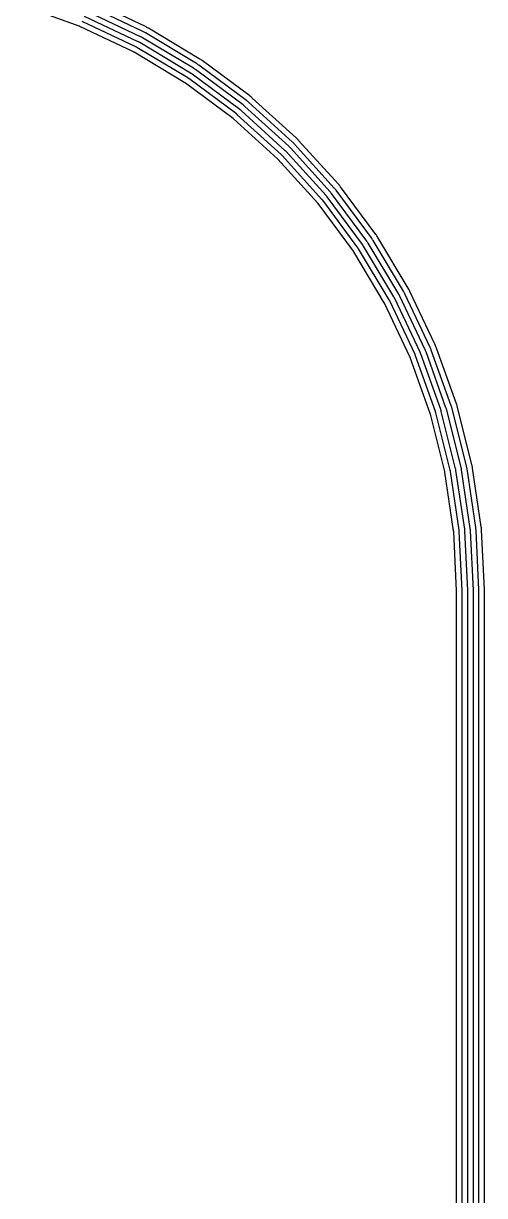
# Model space of a CAD drawing. Header units: metres. Extents: x 1.5 to 44, y 0.3 to 33.8.
# Drawn here: x 40.36 to 43.66, y 17.03 to 25.4 of the extents above; entities that cross this region are included whole.
import ezdxf

# ---------------------------------------------------------------- set-up
doc = ezdxf.new("R2010")
doc.units = ezdxf.units.M

msp = doc.modelspace()

# ---------------------------------------------------------------- linework, layer by layer
for points in [[(43.657, 12.707), (43.657, 21.343), (43.6569, 21.3491), (43.6567, 21.3553), (43.6359, 21.7785), (43.6355, 21.7846), (43.635, 21.7908), (43.6343, 21.7969), (43.6335, 21.8029), (43.5713, 22.2221), (43.5704, 22.2282), (43.5692, 22.2342), (43.568, 22.2402), (43.5666, 22.2462), (43.4636, 22.6572), (43.462, 22.6631), (43.4603, 22.669), (43.4585, 22.6749), (43.4565, 22.6807), (43.3137, 23.0797), (43.3116, 23.0854), (43.3093, 23.0911), (43.3069, 23.0967), (43.3043, 23.1023), (43.1231, 23.4854), (43.1205, 23.4909), (43.1176, 23.4964), (43.1147, 23.5017), (43.1116, 23.507), (42.8937, 23.8705), (42.8905, 23.8757), (42.8872, 23.8809), (42.8837, 23.8859), (42.8801, 23.8909), (42.6277, 24.2312), (42.624, 24.2361), (42.6201, 24.2409), (42.6162, 24.2456), (42.6121, 24.2502), (42.3275, 24.5642), (42.3234, 24.5687), (42.3191, 24.5731), (42.3147, 24.5774), (42.3102, 24.5815), (41.9962, 24.8661), (41.9916, 24.8702), (41.9869, 24.8741), (41.9821, 24.878), (41.9772, 24.8817), (41.6369, 25.1341), (41.6319, 25.1377), (41.6269, 25.1412), (41.6217, 25.1445), (41.6165, 25.1477), (41.253, 25.3656), (41.2477, 25.3687), (41.2424, 25.3716), (41.2369, 25.3745), (41.2314, 25.3771), (40.8483, 25.5583)], [(43.457, 12.707), (43.457, 21.343), (43.457, 21.3442), (43.457, 21.3455), (43.4362, 21.7687), (43.4361, 21.7699), (43.436, 21.7712), (43.4358, 21.7724), (43.4357, 21.7736), (43.3735, 22.1927), (43.3733, 22.194), (43.3731, 22.1952), (43.3728, 22.1964), (43.3725, 22.1976), (43.2696, 22.6086), (43.2693, 22.6098), (43.2689, 22.611), (43.2686, 22.6121), (43.2682, 22.6133), (43.1254, 23.0123), (43.125, 23.0134), (43.1245, 23.0146), (43.124, 23.0157), (43.1235, 23.0168), (42.9423, 23.3999), (42.9418, 23.401), (42.9412, 23.4021), (42.9407, 23.4031), (42.94, 23.4042), (42.7222, 23.7677), (42.7215, 23.7687), (42.7209, 23.7697), (42.7202, 23.7708), (42.7195, 23.7717), (42.467, 24.1121), (42.4663, 24.1131), (42.4655, 24.114), (42.4647, 24.115), (42.4639, 24.1159), (42.1793, 24.4299), (42.1785, 24.4308), (42.1777, 24.4317), (42.1768, 24.4325), (42.1759, 24.4333), (41.8619, 24.7179), (41.861, 24.7187), (41.86, 24.7195), (41.8591, 24.7203), (41.8581, 24.721), (41.5177, 24.9735), (41.5168, 24.9742), (41.5157, 24.9749), (41.5147, 24.9755), (41.5137, 24.9762), (41.1502, 25.194), (41.1491, 25.1947), (41.1481, 25.1952), (41.147, 25.1958), (41.1459, 25.1963), (40.7628, 25.3775), (40.7617, 25.378), (40.7606, 25.3785), (40.7594, 25.379), (40.7583, 25.3794), (40.3593, 25.5222)], [(43.577, 12.707), (43.577, 21.343), (43.577, 21.3472), (43.5768, 21.3514), (43.556, 21.7746), (43.5558, 21.7788), (43.5554, 21.7829), (43.5549, 21.7871), (43.5544, 21.7912), (43.4922, 22.2104), (43.4915, 22.2145), (43.4908, 22.2186), (43.4899, 22.2227), (43.4889, 22.2267), (43.386, 22.6378), (43.3849, 22.6418), (43.3838, 22.6458), (43.3825, 22.6498), (43.3811, 22.6537), (43.2384, 23.0527), (43.2369, 23.0566), (43.2354, 23.0605), (43.2337, 23.0643), (43.232, 23.0681), (43.0508, 23.4512), (43.049, 23.4549), (43.0471, 23.4586), (43.0451, 23.4623), (43.043, 23.4659), (42.8251, 23.8294), (42.8229, 23.8329), (42.8206, 23.8364), (42.8183, 23.8399), (42.8158, 23.8432), (42.5634, 24.1836), (42.5609, 24.1869), (42.5583, 24.1902), (42.5556, 24.1934), (42.5528, 24.1965), (42.2683, 24.5105), (42.2654, 24.5135), (42.2625, 24.5165), (42.2595, 24.5194), (42.2565, 24.5223), (41.9425, 24.8068), (41.9394, 24.8096), (41.9362, 24.8123), (41.9329, 24.8149), (41.9296, 24.8174), (41.5892, 25.0698), (41.5859, 25.0723), (41.5824, 25.0746), (41.5789, 25.0769), (41.5754, 25.0791), (41.2119, 25.297), (41.2083, 25.2991), (41.2046, 25.3011), (41.2009, 25.303), (41.1972, 25.3048), (40.8141, 25.486)], [(43.617, 12.707), (43.617, 21.343), (43.6169, 21.3482), (43.6168, 21.3533), (43.596, 21.7766), (43.5957, 21.7817), (43.5952, 21.7868), (43.5946, 21.792), (43.5939, 21.7971), (43.5318, 22.2162), (43.531, 22.2213), (43.53, 22.2264), (43.5289, 22.2314), (43.5277, 22.2364), (43.4248, 22.6475), (43.4235, 22.6525), (43.422, 22.6574), (43.4205, 22.6623), (43.4188, 22.6672), (43.276, 23.0662), (43.2743, 23.071), (43.2723, 23.0758), (43.2703, 23.0805), (43.2682, 23.0852), (43.087, 23.4683), (43.0847, 23.4729), (43.0824, 23.4775), (43.0799, 23.482), (43.0773, 23.4865), (42.8594, 23.8499), (42.8567, 23.8543), (42.8539, 23.8586), (42.851, 23.8629), (42.848, 23.8671), (42.5955, 24.2074), (42.5924, 24.2115), (42.5892, 24.2155), (42.5859, 24.2195), (42.5825, 24.2233), (42.2979, 24.5373), (42.2944, 24.5411), (42.2908, 24.5448), (42.2871, 24.5484), (42.2833, 24.5519), (41.9693, 24.8365), (41.9655, 24.8399), (41.9615, 24.8432), (41.9575, 24.8464), (41.9534, 24.8495), (41.6131, 25.102), (41.6089, 25.105), (41.6046, 25.1079), (41.6003, 25.1107), (41.5959, 25.1134), (41.2325, 25.3313), (41.228, 25.3339), (41.2235, 25.3364), (41.2189, 25.3387), (41.2143, 25.341), (40.8312, 25.5222)], [(43.497, 12.707), (43.497, 21.343), (43.497, 21.3452), (43.4969, 21.3474), (43.4761, 21.7707), (43.476, 21.7729), (43.4758, 21.7751), (43.4755, 21.7773), (43.4752, 21.7795), (43.4131, 22.1986), (43.4127, 22.2008), (43.4123, 22.203), (43.4119, 22.2051), (43.4113, 22.2073), (43.3084, 22.6183), (43.3078, 22.6205), (43.3072, 22.6226), (43.3065, 22.6247), (43.3058, 22.6268), (43.1631, 23.0258), (43.1623, 23.0278), (43.1615, 23.0299), (43.1606, 23.0319), (43.1597, 23.0339), (42.9785, 23.417), (42.9775, 23.419), (42.9765, 23.4209), (42.9755, 23.4229), (42.9743, 23.4248), (42.7565, 23.7882), (42.7553, 23.7901), (42.7541, 23.792), (42.7529, 23.7938), (42.7516, 23.7956), (42.4992, 24.1359), (42.4978, 24.1377), (42.4964, 24.1394), (42.495, 24.1411), (42.4936, 24.1428), (42.209, 24.4567), (42.2075, 24.4584), (42.2059, 24.4599), (42.2044, 24.4615), (42.2027, 24.463), (41.8888, 24.7476), (41.8871, 24.749), (41.8854, 24.7504), (41.8837, 24.7518), (41.8819, 24.7532), (41.5416, 25.0056), (41.5398, 25.0069), (41.538, 25.0081), (41.5361, 25.0093), (41.5342, 25.0105), (41.1708, 25.2283), (41.1689, 25.2295), (41.1669, 25.2305), (41.165, 25.2315), (41.163, 25.2325), (40.7799, 25.4137)], [(43.537, 12.707), (43.537, 21.343), (43.537, 21.3462), (43.5369, 21.3494), (43.5161, 21.7726), (43.5159, 21.7758), (43.5156, 21.779), (43.5152, 21.7822), (43.5148, 21.7853), (43.4526, 22.2045), (43.4521, 22.2076), (43.4515, 22.2108), (43.4509, 22.2139), (43.4501, 22.217), (43.3472, 22.628), (43.3464, 22.6311), (43.3455, 22.6342), (43.3445, 22.6372), (43.3435, 22.6403), (43.2007, 23.0392), (43.1996, 23.0422), (43.1984, 23.0452), (43.1972, 23.0481), (43.1958, 23.051), (43.0147, 23.4341), (43.0133, 23.437), (43.0118, 23.4398), (43.0103, 23.4426), (43.0087, 23.4453), (42.7908, 23.8088), (42.7891, 23.8115), (42.7874, 23.8142), (42.7856, 23.8168), (42.7837, 23.8194), (42.5313, 24.1598), (42.5294, 24.1623), (42.5274, 24.1648), (42.5253, 24.1672), (42.5232, 24.1696), (42.2386, 24.4836), (42.2365, 24.4859), (42.2342, 24.4882), (42.2319, 24.4905), (42.2296, 24.4926), (41.9156, 24.7772), (41.9132, 24.7793), (41.9108, 24.7814), (41.9083, 24.7834), (41.9058, 24.7853), (41.5654, 25.0377), (41.5628, 25.0396), (41.5602, 25.0414), (41.5575, 25.0431), (41.5548, 25.0448), (41.1913, 25.2627), (41.1886, 25.2643), (41.1858, 25.2658), (41.183, 25.2673), (41.1801, 25.2687), (40.797, 25.4498)]]:
    msp.add_lwpolyline(points)

doc.saveas('drawing.dxf')
